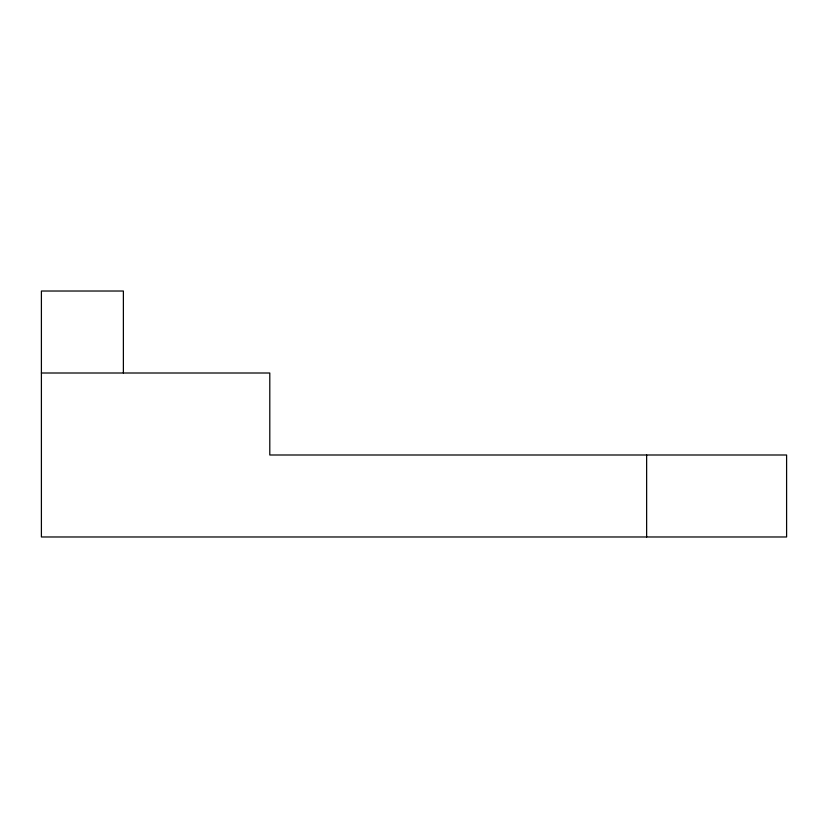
<?xml version="1.0" encoding="UTF-8"?>
<svg xmlns="http://www.w3.org/2000/svg" width="828" height="828" viewBox="0 0 828 828"><rect width="100%" height="100%" fill="white"/><g stroke="black" fill="none" stroke-linecap="round" stroke-linejoin="round"><path stroke-width="1.24" d="M41.4 373.004L269.793 373.004L269.793 454.996L786.6 454.996L786.6 536.979L41.4 536.979L41.4 291.021L123.382 291.021L123.382 373.004M646.637 454.996L646.637 536.979"/></g></svg>
